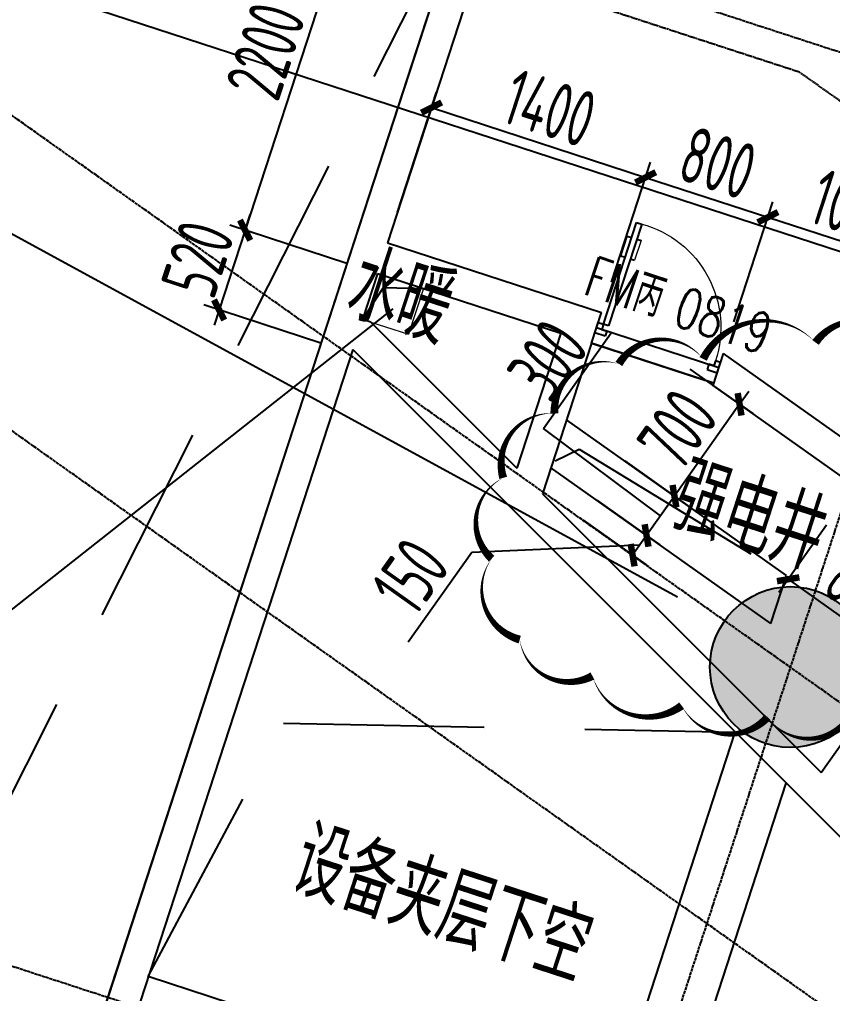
# Model space of a CAD drawing. Header units: millimetres. Extents: x 11639278 to 23698211, y -13072636 to -5537337.
# Drawn here: x 11851872 to 11856928, y -6326295 to -6320238 of the extents above; entities that cross this region are included whole.
import ezdxf
from ezdxf.enums import TextEntityAlignment as Align

# ---------------------------------------------------------------- set-up
doc = ezdxf.new("R2010")
doc.units = ezdxf.units.MM
doc.header["$LTSCALE"] = 10
for name, pattern in [('A2-RG-AXIS$0$CENTER', [2, 1.25, -0.25, 0.25, -0.25]), ('A2-RG-AXIS$0$DOTE', [2.42, 2, -0.2, 0.02, -0.2]), ('A2-RI-F1$0$HIDDEN', [0.375, 0.25, -0.125]), ('A2-RV-F1$0$DASHED2', [0.375, 0.25, -0.125])]:
    doc.linetypes.add(name, pattern=pattern)
for name, color, linetype in [('A2-RB-F1$0$$34$A-DIMS-100', 1, 'Continuous'), ('A2-RB-F1$0$A-DIMS-100', 1, 'Continuous'), ('A2-RG-AXIS$0$A-GRID', 1, 'A2-RG-AXIS$0$CENTER'), ('A2-RI-F1$0$A-BEAM-PLAN-C', 2, 'Continuous'), ('A2-RI-F1$0$A-DOOR', 32, 'Continuous'), ('A2-RI-F1$0$A-HOLE', 2, 'Continuous'), ('A2-RI-F1$0$A-STRS', 50, 'Continuous'), ('A2-RI-F1$0$A-SYMB', 4, 'Continuous'), ('A2-RI-F1$0$A-SYMB-AREA', 4, 'Continuous'), ('A2-RI-F1$0$A-SYMB-DOOR', 4, 'Continuous'), ('A2-RI-F1$0$A-SYMB-NAME', 4, 'Continuous'), ('A2-RI-F1$0$A-SYMB-VOID', 35, 'Continuous'), ('A2-RI-F1$0$A-WALL', 7, 'Continuous'), ('A2-RS-F1$0$A-HATH-GRAY', 8, 'Continuous'), ('A2-RS-F1$0$A-WALL-CONC', 6, 'Continuous'), ('A2-RV-F1$0$A-HATH', 9, 'Continuous')]:
    doc.layers.add(name, color=color, linetype=linetype)
doc.layers.add('A2-RI-F1$0$A-DETL-LLIN', color=3, linetype='Continuous', lineweight=5)
doc.layers.add('A2-RI-F1$0$A-X-AREA', color=6, linetype='Continuous', plot=False)
doc.styles.add('A2-RB-F1$0$$0$XD2008', font='hzs.shx', dxfattribs={"width": 0.7, "bigfont": 'hztxt.shx'})
doc.styles.add('A2-RB-F1$0$XD2008', font='hzs.shx', dxfattribs={"width": 0.7, "bigfont": 'hztxt.shx'})
doc.styles.add('A2-RI-F1$0$ECADI', font='hzs.shx', dxfattribs={"width": 0.7, "bigfont": 'hztxt.shx'})
doc.styles.add('A2-RI-F1$0$ECADI-TXT', font='simplex.shx', dxfattribs={"bigfont": 'hztxt.shx'})
doc.dimstyles.new('A2-RB-F1$0$$0$XD100$0', dxfattribs={"dimscale": 100, "dimtxt": 3.5, "dimasz": 1, "dimexe": 1, "dimexo": 2, "dimgap": 0.5, "dimtad": 1, "dimdec": 0, "dimdsep": 46, "dimtxsty": 'A2-RB-F1$0$$0$XD2008', "dimblk1": 'A2-RB-F1$0$$20$_ArchTick', "dimblk2": 'A2-RB-F1$0$$20$_ArchTick', "dimsah": 1, "dimcen": 2.5, "dimclrt": 4, "dimaunit": 1, "dimadec": 0, "dimazin": 0, "dimtfac": 1, "dimtdec": 0, "dimtix": 1, "dimtmove": 2, "dimatfit": 3, "dimfxl": 0, "dimtolj": 1, "dimtzin": 0, "dimarcsym": 0})
doc.dimstyles.new('A2-RB-F1$0$XD100$0', dxfattribs={"dimscale": 100, "dimtxt": 3.5, "dimasz": 1, "dimexe": 1, "dimexo": 2, "dimgap": 0.5, "dimtad": 1, "dimdec": 0, "dimdsep": 46, "dimtxsty": 'A2-RB-F1$0$XD2008', "dimblk1": 'A2-RB-F1$0$_ArchTick', "dimblk2": 'A2-RB-F1$0$_ArchTick', "dimsah": 1, "dimcen": 2.5, "dimclrt": 4, "dimaunit": 1, "dimadec": 0, "dimazin": 0, "dimtfac": 1, "dimtdec": 0, "dimtix": 1, "dimtmove": 1, "dimatfit": 3, "dimfxl": 0, "dimtolj": 1, "dimtzin": 0, "dimarcsym": 0})

# ---------------------------------------------------------------- blocks, each defined once
blk = doc.blocks.new('A2-RG-AXIS')
at = {"layer": 'A2-RG-AXIS$0$A-GRID', "linetype": 'A2-RG-AXIS$0$DOTE'}
for p, q in [((11843136.5, -6315929.7), (11881097.2, -6328302.7)), ((11859362.3, -6315993.2), (11846201.5, -6356370.4)), ((11876238.4, -6338141.9), (11846413.5, -6316997.8)), ((11875313.6, -6339447.6), (11845488.2, -6318303.1)), ((11840967.2, -6322585.1), (11878927.9, -6334958.1))]:
    blk.add_line(p, q, dxfattribs=at)
blk = doc.blocks.new('A2-RV-F1')
at = {"layer": 'A2-RV-F1$0$A-HATH', "linetype": 'A2-RV-F1$0$DASHED2', "ltscale": 2}
blk.add_lwpolyline([(11858357.5, -6321725), (11856722, -6320565.3), (11854719.2, -6319912.5)], dxfattribs=at)
blk = doc.blocks.new('A2-RB-F1$0$_ArchTick')
at = {"color": 0, "linetype": 'ByBlock', "const_width": 0.4}
blk.add_lwpolyline([(-0.5, -0.5), (0.5, 0.5)], dxfattribs=at)
blk = doc.blocks.new('*D1425')
at = {"layer": 'A2-RB-F1$0$A-DIMS-100', "color": 0, "lineweight": -2, "transparency": 16777216}
for p, q in [((11854590.2, -6319662.9), (11853861.9, -6319425.6)), ((11853957, -6319456.6), (11853275.2, -6321548.3)), ((11853908.4, -6321754.6), (11853180.1, -6321517.3))]:
    blk.add_line(p, q, dxfattribs=at)
at = {"layer": 'Defpoints', "color": 0, "transparency": 16777216}
for p in [(11854780.3, -6319724.9), (11853275.2, -6321548.3), (11854098.5, -6321816.6)]:
    blk.add_point(p, dxfattribs=at)
at = {"layer": 'A2-RB-F1$0$A-DIMS-100', "color": 0, "lineweight": -2, "transparency": 16777216, "xscale": 100, "yscale": 100, "zscale": 100}
for p, rotation in [((11853957, -6319456.6), 71.94703652343424), ((11853275.2, -6321548.3), 251.9470365234343)]:
    blk.add_blockref('A2-RB-F1$0$_ArchTick', p, dxfattribs=dict(at, rotation=rotation))
at = {"layer": 'A2-RB-F1$0$A-DIMS-100', "color": 4, "transparency": 16777216, "insert": (11853402.2, -6320432.7), "char_height": 350, "attachment_point": 5, "rotation": 71.94704, "style": 'A2-RB-F1$0$XD2008'}
blk.add_mtext('\\A1;2200', dxfattribs=at)
blk = doc.blocks.new('*D1426')
at = {"layer": 'A2-RB-F1$0$A-DIMS-100', "color": 0, "lineweight": -2, "transparency": 16777216}
for p, q in [((11853275.3, -6321548.2), (11853306.3, -6321453.2)), ((11853275.3, -6321548.2), (11853113.7, -6322043.9)), ((11853908.4, -6321754.6), (11853180.2, -6321517.2)), ((11853746.8, -6322250.3), (11853018.6, -6322012.9)), ((11853113.7, -6322043.9), (11853082.7, -6322139))]:
    blk.add_line(p, q, dxfattribs=at)
at = {"layer": 'Defpoints', "color": 0, "transparency": 16777216}
for p in [(11854098.6, -6321816.6), (11853113.7, -6322043.9), (11853937, -6322312.3)]:
    blk.add_point(p, dxfattribs=at)
at = {"layer": 'A2-RB-F1$0$A-DIMS-100', "color": 0, "lineweight": -2, "transparency": 16777216, "xscale": 100, "yscale": 100, "zscale": 100}
for p, rotation in [((11853275.3, -6321548.2), 251.9442621610272), ((11853113.7, -6322043.9), 71.94426216102723)]:
    blk.add_blockref('A2-RB-F1$0$_ArchTick', p, dxfattribs=dict(at, rotation=rotation))
at = {"layer": 'A2-RB-F1$0$A-DIMS-100', "color": 4, "transparency": 16777216, "insert": (11852980.5, -6321726.3), "char_height": 350, "attachment_point": 5, "rotation": 71.94426, "style": 'A2-RB-F1$0$XD2008'}
blk.add_mtext('\\A1;520', dxfattribs=at)
blk = doc.blocks.new('*D1277')
at = {"layer": 'A2-RB-F1$0$A-DIMS-100', "color": 0, "lineweight": -2, "transparency": 16777216}
for p, q in [((11854222.5, -6321436.3), (11854465.6, -6320690.6)), ((11854434.6, -6320785.6), (11855765.9, -6321219.6)), ((11855553.9, -6321870.3), (11855796.9, -6321124.5))]:
    blk.add_line(p, q, dxfattribs=at)
at = {"layer": 'Defpoints', "color": 0, "transparency": 16777216}
for p in [(11855765.9, -6321219.6), (11854160.5, -6321626.5), (11855491.9, -6322060.4)]:
    blk.add_point(p, dxfattribs=at)
at = {"layer": 'A2-RB-F1$0$A-DIMS-100', "color": 0, "lineweight": -2, "transparency": 16777216, "xscale": 100, "yscale": 100, "zscale": 100}
for p, rotation in [((11854434.6, -6320785.6), 161.9470404933663), ((11855765.9, -6321219.6), 341.9470404933663)]:
    blk.add_blockref('A2-RB-F1$0$_ArchTick', p, dxfattribs=dict(at, rotation=rotation))
at = {"layer": 'A2-RB-F1$0$A-DIMS-100', "color": 4, "transparency": 16777216, "insert": (11855170, -6320788.7), "char_height": 350, "attachment_point": 5, "rotation": 341.94704, "style": 'A2-RB-F1$0$XD2008'}
blk.add_mtext('\\A1;1400', dxfattribs=at)
blk = doc.blocks.new('*D1278')
at = {"layer": 'A2-RB-F1$0$A-DIMS-100', "color": 0, "lineweight": -2, "transparency": 16777216}
for p, q in [((11856314.5, -6322118.2), (11856557.5, -6321372.4)), ((11856526.6, -6321467.5), (11857477, -6321777.3)), ((11857265, -6322428), (11857508, -6321682.2))]:
    blk.add_line(p, q, dxfattribs=at)
at = {"layer": 'Defpoints', "color": 0, "transparency": 16777216}
for p in [(11857477, -6321777.3), (11856252.5, -6322308.3), (11857203, -6322618.1)]:
    blk.add_point(p, dxfattribs=at)
at = {"layer": 'A2-RB-F1$0$A-DIMS-100', "color": 0, "lineweight": -2, "transparency": 16777216, "xscale": 100, "yscale": 100, "zscale": 100}
for p, rotation in [((11856526.6, -6321467.5), 161.9470404932459), ((11857477, -6321777.3), 341.9470404932459)]:
    blk.add_blockref('A2-RB-F1$0$_ArchTick', p, dxfattribs=dict(at, rotation=rotation))
at = {"layer": 'A2-RB-F1$0$A-DIMS-100', "color": 4, "transparency": 16777216, "insert": (11857071.5, -6321408.5), "char_height": 350, "attachment_point": 5, "rotation": 341.94704, "style": 'A2-RB-F1$0$XD2008'}
blk.add_mtext('\\A1;1000', dxfattribs=at)
blk = doc.blocks.new('*D1279')
at = {"layer": 'A2-RB-F1$0$A-DIMS-100', "color": 0, "lineweight": -2, "transparency": 16777216}
for p, q in [((11855130.1, -6322781.8), (11855552.3, -6322186.3)), ((11855858.7, -6323324.4), (11855130.1, -6322781.8)), ((11855636.7, -6322983.1), (11856027.1, -6323259.9)), ((11855945.5, -6323202.1), (11855771.9, -6323446.8)), ((11855463.2, -6323227.8), (11855853.5, -6323504.6))]:
    blk.add_line(p, q, dxfattribs=at)
at = {"layer": 'Defpoints', "color": 0, "transparency": 16777216}
for p in [(11855473.6, -6322867.4), (11855300, -6323112.1), (11855771.9, -6323446.8)]:
    blk.add_point(p, dxfattribs=at)
at = {"layer": 'A2-RB-F1$0$A-DIMS-100', "color": 0, "lineweight": -2, "transparency": 16777216, "xscale": 100, "yscale": 100, "zscale": 100}
for p, rotation in [((11855945.5, -6323202.1), 54.65917628212087), ((11855771.9, -6323446.8), 234.6591762821209)]:
    blk.add_blockref('A2-RB-F1$0$_ArchTick', p, dxfattribs=dict(at, rotation=rotation))
at = {"layer": 'A2-RB-F1$0$A-DIMS-100', "color": 4, "transparency": 16777216, "insert": (11855157.7, -6322353.9), "char_height": 350, "attachment_point": 5, "rotation": 54.65918, "style": 'A2-RB-F1$0$XD2008'}
blk.add_mtext('\\A1;300', dxfattribs=at)
blk = doc.blocks.new('*D1280')
at = {"layer": 'A2-RB-F1$0$A-DIMS-100', "color": 0, "lineweight": -2, "transparency": 16777216}
for p, q in [((11855463.2, -6323227.8), (11855853.5, -6323504.6)), ((11855376.4, -6323350.1), (11855766.8, -6323626.9)), ((11855771.9, -6323446.8), (11855685.2, -6323569.1)), ((11855728.6, -6323507.9), (11854685.1, -6323551.9)), ((11854685.1, -6323551.9), (11854289.8, -6324109.3))]:
    blk.add_line(p, q, dxfattribs=at)
at = {"layer": 'Defpoints', "color": 0, "transparency": 16777216}
for p in [(11855300, -6323112.1), (11855213.3, -6323234.4), (11855685.2, -6323569.1)]:
    blk.add_point(p, dxfattribs=at)
at = {"layer": 'A2-RB-F1$0$A-DIMS-100', "color": 0, "lineweight": -2, "transparency": 16777216, "xscale": 100, "yscale": 100, "zscale": 100}
for p, rotation in [((11855771.9, -6323446.8), 54.65917628280888), ((11855685.2, -6323569.1), 234.6591762828089)]:
    blk.add_blockref('A2-RB-F1$0$_ArchTick', p, dxfattribs=dict(at, rotation=rotation))
at = {"layer": 'A2-RB-F1$0$A-DIMS-100', "color": 4, "transparency": 16777216, "insert": (11854303.9, -6323700.4), "char_height": 350, "attachment_point": 5, "rotation": 54.65918, "style": 'A2-RB-F1$0$XD2008'}
blk.add_mtext('\\A1;150', dxfattribs=at)
blk = doc.blocks.new('*D1346')
at = {"layer": 'A2-RB-F1$0$A-DIMS-100', "color": 0, "lineweight": -2, "transparency": 16777216}
for p, q in [((11855553.9, -6321870.3), (11855796.9, -6321124.5)), ((11855765.9, -6321219.6), (11856526.6, -6321467.5)), ((11856314.5, -6322118.2), (11856557.5, -6321372.4))]:
    blk.add_line(p, q, dxfattribs=at)
at = {"layer": 'Defpoints', "color": 0, "transparency": 16777216}
for p in [(11856526.6, -6321467.5), (11855491.9, -6322060.4), (11856252.5, -6322308.3)]:
    blk.add_point(p, dxfattribs=at)
at = {"layer": 'A2-RB-F1$0$A-DIMS-100', "color": 0, "lineweight": -2, "transparency": 16777216, "xscale": 100, "yscale": 100, "zscale": 100}
for p, rotation in [((11855765.9, -6321219.6), 161.9470404932776), ((11856526.6, -6321467.5), 341.9470404932777)]:
    blk.add_blockref('A2-RB-F1$0$_ArchTick', p, dxfattribs=dict(at, rotation=rotation))
at = {"layer": 'A2-RB-F1$0$A-DIMS-100', "color": 4, "transparency": 16777216, "insert": (11856216, -6321129.6), "char_height": 350, "attachment_point": 5, "rotation": 341.94704, "style": 'A2-RB-F1$0$XD2008'}
blk.add_mtext('\\A1;800', dxfattribs=at)
blk = doc.blocks.new('A2-RB-F1$0$$20$_ArchTick')
at = {"color": 0, "linetype": 'ByBlock', "const_width": 0.4}
blk.add_lwpolyline([(-0.5, -0.5), (0.5, 0.5)], dxfattribs=at)
blk = doc.blocks.new('*D857')
at = {"layer": 'A2-RB-F1$0$$34$A-DIMS-100', "color": 0, "lineweight": -2, "transparency": 16777216}
blk.add_arc((11853995.6, -6322370.9), 5110.4, 314.98435, 324.65918, dxfattribs=at)
at = {"layer": 'Defpoints', "color": 0, "transparency": 16777216}
for p in [(11846414.4, -6316995.1), (11856870.4, -6325247.3), (11857805.8, -6325776.6), (11858583, -6326960.9), (11876238.1, -6338143.4)]:
    blk.add_point(p, dxfattribs=at)
at = {"layer": 'A2-RB-F1$0$$34$A-DIMS-100', "color": 0, "lineweight": -2, "transparency": 16777216, "xscale": 100, "yscale": 100, "zscale": 100}
for p, rotation in [((11858164.2, -6325327), 54.65917628221432), ((11857608.2, -6325985.5), 224.984351834306)]:
    blk.add_blockref('A2-RB-F1$0$$20$_ArchTick', p, dxfattribs=dict(at, rotation=rotation))
at = {"layer": 'A2-RB-F1$0$$34$A-DIMS-100', "color": 4, "transparency": 16777216, "insert": (11857702.7, -6325501.3), "char_height": 350, "attachment_point": 5, "rotation": 49.82176, "style": 'A2-RB-F1$0$$0$XD2008'}
blk.add_mtext('\\A1;9°40\'29"', dxfattribs=at)
blk = doc.blocks.new('*D1077')
at = {"layer": 'A2-RB-F1$0$A-DIMS-100', "color": 0, "lineweight": -2, "transparency": 16777216}
for p, q in [((11856891.4, -6323382.4), (11856594.8, -6323800.6)), ((11856652.6, -6323719), (11857355.5, -6324217.5)), ((11857594.3, -6323880.8), (11857297.7, -6324299))]:
    blk.add_line(p, q, dxfattribs=at)
at = {"layer": 'Defpoints', "color": 0, "transparency": 16777216}
for p in [(11857007.1, -6323219.2), (11857710, -6323717.6), (11857355.5, -6324217.5)]:
    blk.add_point(p, dxfattribs=at)
at = {"layer": 'A2-RB-F1$0$A-DIMS-100', "color": 0, "lineweight": -2, "transparency": 16777216, "xscale": 100, "yscale": 100, "zscale": 100}
for p, rotation in [((11856652.6, -6323719), 144.6591762824037), ((11857355.5, -6324217.5), 324.6591762824037)]:
    blk.add_blockref('A2-RB-F1$0$_ArchTick', p, dxfattribs=dict(at, rotation=rotation))
at = {"layer": 'A2-RB-F1$0$A-DIMS-100', "color": 4, "transparency": 16777216, "insert": (11857134.2, -6323784.7), "char_height": 350, "attachment_point": 5, "rotation": 324.65918, "style": 'A2-RB-F1$0$XD2008'}
blk.add_mtext('\\A1;862', dxfattribs=at)
blk = doc.blocks.new('*D690')
at = {"layer": 'A2-RB-F1$0$A-DIMS-100', "color": 0, "lineweight": -2, "transparency": 16777216}
for p, q in [((11856041.7, -6322412), (11856432, -6322688.8)), ((11856350.4, -6322631), (11856408.3, -6322549.4)), ((11856350.4, -6322631), (11855945.5, -6323202.1)), ((11855636.7, -6322983.1), (11856027.1, -6323259.9)), ((11855945.5, -6323202.1), (11855887.6, -6323283.6))]:
    blk.add_line(p, q, dxfattribs=at)
at = {"layer": 'Defpoints', "color": 0, "transparency": 16777216}
for p in [(11855878.5, -6322296.4), (11855473.6, -6322867.4), (11855945.5, -6323202.1)]:
    blk.add_point(p, dxfattribs=at)
at = {"layer": 'A2-RB-F1$0$A-DIMS-100', "color": 0, "lineweight": -2, "transparency": 16777216, "xscale": 100, "yscale": 100, "zscale": 100}
for p, rotation in [((11856350.4, -6322631), 234.659176282105), ((11855945.5, -6323202.1), 54.65917628210498)]:
    blk.add_blockref('A2-RB-F1$0$_ArchTick', p, dxfattribs=dict(at, rotation=rotation))
at = {"layer": 'A2-RB-F1$0$A-DIMS-100', "color": 4, "transparency": 16777216, "insert": (11855964.4, -6322786.4), "char_height": 350, "attachment_point": 5, "rotation": 54.65918, "style": 'A2-RB-F1$0$XD2008'}
blk.add_mtext('\\A1;700', dxfattribs=at)
blk = doc.blocks.new('A2-RS-F1')
at = {"layer": 'A2-RS-F1$0$A-HATH-GRAY', "ltscale": 3}
h = blk.add_hatch(color=256, dxfattribs=at)
h.paths.add_polyline_path([(11844906.6, -6323395.9), (11843860.7, -6323055), (11843581.8, -6323910.6), (11844627.7, -6324251.5)], flags=17)
h.paths.add_polyline_path([(11860882.6, -6343275.4), (11862023.5, -6343647.3), (11861713.6, -6344598), (11860572.7, -6344226.1)])
h.paths.add_polyline_path([(11865221.2, -6329964.4), (11866362.1, -6330336.3), (11866052.2, -6331287.1), (11864911.3, -6330915.2)])
h.paths.add_polyline_path([(11863051.9, -6336620), (11864192.8, -6336991.9), (11863882.9, -6337942.6), (11862742, -6337570.7)])
edge = h.paths.add_edge_path()
edge.add_arc((11859128.8, -6350592.2), 550, 0, 360)
edge = h.paths.add_edge_path()
edge.add_arc((11856959.4, -6357247.7), 450, 0, 360)
edge = h.paths.add_edge_path()
edge.add_arc((11853166.7, -6357589.2), 450, 0, 360)
edge = h.paths.add_edge_path()
edge.add_arc((11867805.9, -6323970.6), 450, 0, 360)
h.paths.add_polyline_path([(11846030, -6316399.5), (11847075.8, -6316740.4), (11846796.9, -6317596.1), (11845751.1, -6317255.2)])
h.paths.add_polyline_path([(11843860.7, -6323054.9), (11844906.6, -6323395.8), (11844627.7, -6324251.5), (11843581.8, -6323910.6)])
h.paths.add_polyline_path([(11855493.2, -6327056.8), (11855968.6, -6327211.7), (11855813.7, -6327687.1), (11855338.3, -6327532.2)])
h.paths.add_polyline_path([(11855338.2, -6327532.2), (11855813.6, -6327687.2), (11855968.6, -6327211.8), (11855493.2, -6327056.8)])
h.paths.add_polyline_path([(11848985.4, -6347023), (11849460.8, -6347177.9), (11849305.8, -6347653.3), (11848830.5, -6347498.4)])
h.paths.add_polyline_path([(11848830.4, -6347498.4), (11849305.8, -6347653.4), (11849460.7, -6347178), (11848985.4, -6347023)])
h.paths.add_polyline_path([(11841691.5, -6329710.3), (11842737.3, -6330051.2), (11842458.4, -6330906.9), (11841412.5, -6330566)])
edge = h.paths.add_edge_path()
edge.add_arc((11835567, -6350274.8), 550, 0, 360)
h.paths.add_polyline_path([(11837074, -6343876.8), (11838119.8, -6344217.7), (11838398.7, -6343362), (11837352.9, -6343021.1)])
h.paths.add_polyline_path([(11839243.3, -6337221.4), (11840289.1, -6337562.3), (11840568, -6336706.6), (11839522.2, -6336365.7)])
h.paths.add_polyline_path([(11843581.8, -6323910.7), (11844627.7, -6324251.6), (11844906.6, -6323395.9), (11843860.7, -6323055)])
edge = h.paths.add_edge_path()
edge.add_arc((11839855.8, -6353250.4), 450, 0, 360)
edge = h.paths.add_edge_path()
edge.add_arc((11857822.8, -6320716.7), 450, 0, 360)
edge = h.paths.add_edge_path()
edge.add_arc((11856666.2, -6324264.9), 500, 0, 360)
h.paths.add_polyline_path([(11855338.3, -6327532.3), (11855813.7, -6327687.2), (11855968.6, -6327211.8), (11855493.2, -6327056.9)])
h.paths.add_polyline_path([(11848830.3, -6347498.4), (11849305.7, -6347653.3), (11849460.6, -6347177.9), (11848985.2, -6347023)])
edge = h.paths.add_edge_path()
edge.add_arc((11848133.1, -6350444.1), 500, 0, 360)
edge = h.paths.add_edge_path()
edge.add_arc((11846511.2, -6355419.9), 450, 0, 360)
edge = h.paths.add_edge_path()
edge.add_arc((11865992.2, -6360191.7), 450, 0, 360)
edge = h.paths.add_edge_path()
edge.add_arc((11868161.4, -6353536.3), 450, 0, 360)
edge = h.paths.add_edge_path()
edge.add_arc((11870330.7, -6346880.9), 450, 0, 360)
edge = h.paths.add_edge_path()
edge.add_arc((11872500, -6340225.5), 450, 0, 360)
edge = h.paths.add_edge_path()
edge.add_arc((11874669.3, -6333570.1), 450, 0, 360)
edge = h.paths.add_edge_path()
edge.add_arc((11876838.5, -6326914.7), 450, 0, 360)
at = {"layer": 'A2-RS-F1$0$A-WALL-CONC'}
blk.add_circle((11856666.2, -6324264.9), 500, dxfattribs=at)
blk = doc.blocks.new('A2-RI-F1$0$5erhfh')
at = {"layer": 'A2-RI-F1$0$A-SYMB-AREA', "style": 'A2-RI-F1$0$ECADI', "width": 0.7}
blk.add_attdef('340M2', text='', height=2.5, dxfattribs=at).set_placement((0, 1.25), align=Align.MIDDLE_LEFT)
at = {"layer": 'A2-RI-F1$0$A-SYMB-NAME', "style": 'A2-RI-F1$0$ECADI', "width": 0.7}
blk.add_attdef('CHINESENAME', (-12.292, 3.087), '', height=4.5, dxfattribs=at)
blk = doc.blocks.new('A2-RI-F1$0$door-1000')
for p, q in [((0.6493, 0.6471), (0.7083, 0.7059)), ((0.7083, 0.7059), (0.7083, 0.7059)), ((0.7083, 0.7059), (0.7672, 0.6469)), ((0.6787, 0.6175), (0.6493, 0.6471)), ((0.7082, 0.647), (0.6787, 0.6175)), ((0.7376, 0.6174), (0.7082, 0.647)), ((0.7672, 0.6469), (0.7376, 0.6174)), ((0.059, 0.0588), (0, 0)), ((0, 0), (0.0588, -0.059)), ((0, 0), (0, 0)), ((0.0589, -0.0001), (0.0884, 0.0293)), ((0.0884, 0.0293), (0.059, 0.0588)), ((0.0588, -0.059), (0.0883, -0.0296)), ((0.0883, -0.0296), (0.0589, -0.0001)), ((0.1179, -0.0002), (0.0883, -0.0296)), ((0.0883, -0.0296), (0.6766, -0.6199)), ((0.7061, -0.5905), (0.1179, -0.0002)), ((0.5051, -0.3888), (0.5301, -0.3639)), ((0.4506, -0.4431), (0.4756, -0.4182)), ((0.6183, -0.5024), (0.6432, -0.4775)), ((0.5638, -0.5566), (0.5888, -0.5318)), ((0.6766, -0.6199), (0.7061, -0.5905))]:
    blk.add_line(p, q)
at = {"lineweight": 13}
for p, q in [((0.6432, -0.4775), (0.5301, -0.3639)), ((0.5638, -0.5566), (0.4506, -0.4431))]:
    blk.add_line(p, q, dxfattribs=at)
blk.add_arc((0.1481, 0.0285), 0.8333, 312.03498, 44.97267, dxfattribs=at)
blk = doc.blocks.new('A2-RI-F1$0$ECADI-TAG-DOOR')
blk = doc.blocks.new('A2-RI-F1')
at = {"layer": 'A2-RI-F1$0$A-BEAM-PLAN-C'}
for p, q in [((11855540.8, -6327072.3), (11856323.8, -6324670)), ((11855921.1, -6327196.3), (11856641.1, -6324987.4)), ((11855477.7, -6327104.4), (11852673, -6326190.2))]:
    blk.add_line(p, q, dxfattribs=at)
at = {"layer": 'A2-RI-F1$0$A-DETL-LLIN'}
for p in [(11854383.8, -6321909.6), (11854005.4, -6322102.4)]:
    blk.add_line(p, (11854290.6, -6322195.3), dxfattribs=at)
at = {"layer": 'A2-RI-F1$0$A-HOLE'}
for p, q in [((11856641.4, -6323695.6), (11855274.8, -6322726.5)), ((11856544.1, -6323994.3), (11855174.1, -6323022.9)), ((11856544.1, -6323994.3), (11856641.4, -6323695.6))]:
    blk.add_line(p, q, dxfattribs=at)
at = {"layer": 'A2-RI-F1$0$A-STRS'}
for p, q in [((11856221.5, -6322403.4), (11855460.9, -6322155.5)), ((11856190.5, -6322498.5), (11855429.9, -6322250.6))]:
    blk.add_line(p, q, dxfattribs=at)
at = {"layer": 'A2-RI-F1$0$A-SYMB'}
blk.add_lwpolyline([(11848535.7, -6323530.7), (11851199.7, -6324399), (11854195.5, -6322037.5)], dxfattribs=at)
at = {"layer": 'A2-RI-F1$0$A-SYMB-VOID', "linetype": 'A2-RI-F1$0$HIDDEN', "ltscale": 500}
for points in [[(11842737.3, -6330051.2), (11849005.3, -6330633.5), (11854667.6, -6319425.3)], [(11854005.4, -6322102.4), (11854136.1, -6321905.3), (11854383.8, -6321909.6)], [(11855203, -6322982.1), (11855352.5, -6322910.5), (11856641.4, -6323695.6)], [(11852673, -6326190.2), (11853513, -6324613.5), (11856323.8, -6324670)]]:
    blk.add_lwpolyline(points, dxfattribs=at)
at = {"layer": 'A2-RI-F1$0$A-WALL'}
for p, q in [((11854919.8, -6319297.1), (11854160.5, -6321626.5)), ((11854667.6, -6319425.3), (11850329, -6332736)), ((11854160.5, -6321626.5), (11855491.9, -6322060.4)), ((11854098.5, -6321816.6), (11854005.4, -6322102.4)), ((11854098.5, -6321816.6), (11855239.7, -6322188.6)), ((11854057.2, -6322119.3), (11854005.4, -6322102.4)), ((11855429.9, -6322250.6), (11855491.9, -6322060.4)), ((11855239.7, -6322188.6), (11854966, -6323028.5)), ((11853944.5, -6322289.3), (11850457.2, -6332988.2)), ((11855429.9, -6322250.6), (11855124.6, -6323187.2)), ((11855429.9, -6322250.6), (11856140.6, -6322482.2)), ((11856185.5, -6322514), (11856250.4, -6322314.9)), ((11858209.8, -6323704.3), (11856250.4, -6322314.9)), ((11857767.8, -6323636.1), (11856185.5, -6322514)), ((11856857, -6324920.5), (11857767.8, -6323636.1))]:
    blk.add_line(p, q, dxfattribs=at)
at = {"layer": 'A2-RI-F1$0$A-WALL', "lineweight": 25}
for p, q in [((11854057.2, -6322119.3), (11854966, -6323028.5)), ((11853944.5, -6322289.3), (11859434.4, -6327782.3)), ((11855124.6, -6323187.2), (11856857, -6324920.5))]:
    blk.add_line(p, q, dxfattribs=at)
at = {"layer": 'A2-RI-F1$0$A-X-AREA'}
blk.add_lwpolyline([(11847013.9, -6316930.6), (11854667.6, -6319425.3), (11850329, -6332736), (11846906.3, -6331620.4), (11846953.9, -6331474.2), (11846792.3, -6331421.5), (11846822.2, -6331330), (11847271.5, -6329951.1), (11843297.3, -6328655.9), (11846411.7, -6319100.8), (11845461, -6318790.9), (11845476.5, -6318743.3), (11850401.4, -6320348.7), (11850850.8, -6318970.1), (11845925.8, -6317364.7), (11846158.2, -6316651.7), (11847013.9, -6316930.6)], dxfattribs=at)
at = {"layer": 'Defpoints', "color": 3}
blk.add_line((11855964.6, -6323829.5), (11832002.1, -6310766.5), dxfattribs=at)
at = {"layer": 'Defpoints', "color": 3, "linetype": 'Continuous'}
blk.add_line((11886956.1, -6331453.7), (11833703.4, -6314096.4), dxfattribs=at)
at = {"layer": 'Defpoints', "color": 3}
for points in [[(11856123.9, -6322348.8, 0, 50, 0.520567), (11855599.8, -6322379.6, 0, 50, 0.520567), (11855599.8, -6322379.6, 0, 50, 0.520567), (11855198.9, -6322687.7, 0, 50, 0.520567), (11855198.9, -6322687.7, 0, 50, 0.520567), (11854880.3, -6323088.2, 0, 50, 0.520567), (11854880.3, -6323088.2, 0, 50, 0.520567), (11854808.4, -6323591.3, 0, 50, 0.520567), (11854808.4, -6323591.3, 0, 50, 0.520567), (11854983.1, -6324094.5, 0, 50, 0.520567), (11854983.1, -6324094.5, 0, 50, 0.520567), (11855435.3, -6324320.4, 0, 50, 0.520567), (11855435.3, -6324320.4, 0, 50, 0.520567), (11855990.3, -6324505.2, 0, 50, 0.520567), (11855990.3, -6324505.2, 0, 50, 0.520567), (11856524.8, -6324577.1, 0, 50, 0.520567), (11856524.8, -6324577.1, 0, 50, 0.520567), (11857038.7, -6324577.1, 0, 50, 0.520567)], [(11857367.6, -6322256.4, 0, 50, 0.520567), (11856822.8, -6322246.2, 0, 50, 0.520567), (11856822.8, -6322246.2, 0, 50, 0.520567), (11856123.9, -6322348.8, 0, 0, 0)]]:
    blk.add_lwpolyline(points, format="xyseb", dxfattribs=at)
blk.add_blockref('A2-RS-F1', (0, 0))
ref = blk.add_blockref('A2-RI-F1$0$5erhfh', (11854951.1, -6322748.8), dxfattribs=dict(xscale=100.0000000002661, yscale=100.0000000002661, zscale=100.0000000002661, rotation=341.9467459264774))
ref.add_attrib('CHINESENAME', '水暖', (11853878.1, -6322074.3), dxfattribs={"layer": 'A2-RI-F1$0$A-SYMB-NAME', "height": 450, "rotation": 341.94675, "style": 'A2-RI-F1$0$ECADI', "width": 0.7})
ref = blk.add_blockref('A2-RI-F1$0$5erhfh', (11856973.2, -6324066.3), dxfattribs=dict(xscale=100.0000000002661, yscale=100.0000000002661, zscale=100.0000000002661, rotation=341.9467459264774))
ref.add_attrib('CHINESENAME', '强电井', (11855900.2, -6323391.9), dxfattribs={"layer": 'A2-RI-F1$0$A-SYMB-NAME', "height": 450, "rotation": 341.94675, "style": 'A2-RI-F1$0$ECADI', "width": 0.7})
ref = blk.add_blockref('A2-RI-F1$0$5erhfh', (11854609.3, -6326331.8), dxfattribs=dict(xscale=100.0000000002661, yscale=100.0000000002661, zscale=100.0000000002661, rotation=341.9467459264774))
ref.add_attrib('CHINESENAME', '设备夹层下空', (11853536.4, -6325657.3), dxfattribs={"layer": 'A2-RI-F1$0$A-SYMB-NAME', "height": 450, "rotation": 341.94675, "style": 'A2-RI-F1$0$ECADI', "width": 0.7})
at = {"layer": 'A2-RI-F1$0$A-DOOR', "xscale": -800.0000000000965, "yscale": 800.0000000000965, "zscale": 800.0000000000967, "rotation": 206.8480474431913}
blk.add_blockref('A2-RI-F1$0$door-1000', (11855450.9, -6322186.2), dxfattribs=at)
at = {"layer": 'A2-RI-F1$0$A-SYMB-DOOR'}
ref = blk.add_blockref('A2-RI-F1$0$ECADI-TAG-DOOR', (11855822.5, -6322862), dxfattribs=dict(at, xscale=100.0000000021948, yscale=100.0000000021948, zscale=100.0000000021948, rotation=341.6135664677628))
ref.add_attrib('门窗主编号1', 'FM丙', dxfattribs={"height": 250, "rotation": 341.61357, "style": 'A2-RI-F1$0$ECADI-TXT', "width": 0.7}).set_placement((11855834, -6322098.2), align=Align.RIGHT)
ref.add_attrib('门窗主编号2', '0819', (11855926.6, -6322133.4, 333.3), dxfattribs={"height": 250, "rotation": 341.61357, "style": 'A2-RI-F1$0$ECADI-TXT', "width": 0.7})
blk = doc.blocks.new('A2-RB-F1')
at = {"layer": 'A2-RB-F1$0$$34$A-DIMS-100'}
dim = blk.add_angular_dim_2l(base=(11857805.7924, -6325776.5515), line1=((11856870.4171, -6325247.3472), (11858582.9851, -6326960.8509)), line2=((11846414.4359, -6316995.0793), (11876238.1344, -6338143.3535)), dimstyle='A2-RB-F1$0$$0$XD100$0', override={"dimadec": 4}, dxfattribs=at)
dim.commit()
dim.dimension.update_dxf_attribs({"geometry": '*D857', "text_midpoint": (11857702.7372, -6325501.3186)})
at = {"layer": 'A2-RB-F1$0$A-DIMS-100'}
for p1, p2, distance, picture, middle in [((11854780.3, -6319724.9), (11854098.5, -6321816.6), -865.9, '*D1425', (11853402.2, -6320432.7)), ((11854160.5, -6321626.5), (11855491.9, -6322060.4), 884.4, '*D1277', (11855170, -6320788.7)), ((11855491.9, -6322060.4), (11856252.5, -6322308.3), 884.4, '*D1346', (11856216, -6321129.6)), ((11856252.5, -6322308.3), (11857203, -6322618.1), 884.4, '*D1278', (11857071.5, -6321408.5)), ((11855878.5, -6322296.4), (11855473.6, -6322867.4), 578.5, '*D690', (11855964.4, -6322786.4)), ((11857007.1, -6323219.2), (11857710, -6323717.6), -612.7, '*D1077', (11857134.2, -6323784.7))]:
    dim = blk.add_aligned_dim(p1=p1, p2=p2, distance=distance, dimstyle='A2-RB-F1$0$XD100$0', dxfattribs=at)
    dim.commit()
    dim.dimension.update_dxf_attribs({"geometry": picture, "text_midpoint": middle})
dim = blk.add_aligned_dim(p1=(11854098.6, -6321816.6), p2=(11853937, -6322312.3), distance=-865.9, text='520', dimstyle='A2-RB-F1$0$XD100$0', dxfattribs=at)
dim.commit()
dim.dimension.update_dxf_attribs({"geometry": '*D1426', "text_midpoint": (11852980.5, -6321726.3)})
for base, p1, p2, picture, middle in [((11855771.9, -6323446.8), (11855473.6, -6322867.4), (11855300, -6323112.1), '*D1279', (11855159, -6322741)), ((11855685.2, -6323569.1), (11855300, -6323112.1), (11855213.3, -6323234.4), '*D1280', (11854656.2, -6323592.7))]:
    dim = blk.add_linear_dim(base=base, p1=p1, p2=p2, angle=234.65918, dimstyle='A2-RB-F1$0$XD100$0', dxfattribs=at)
    dim.commit()
    dim.dimension.update_dxf_attribs({"geometry": picture, "text_midpoint": middle, "dimtype": 129})

msp = doc.modelspace()

# ---------------------------------------------------------------- block references
for name in ['A2-RI-F1', 'A2-RB-F1', 'A2-RG-AXIS', 'A2-RS-F1', 'A2-RV-F1']:
    msp.add_blockref(name, (0, 0))

doc.saveas('drawing.dxf')
